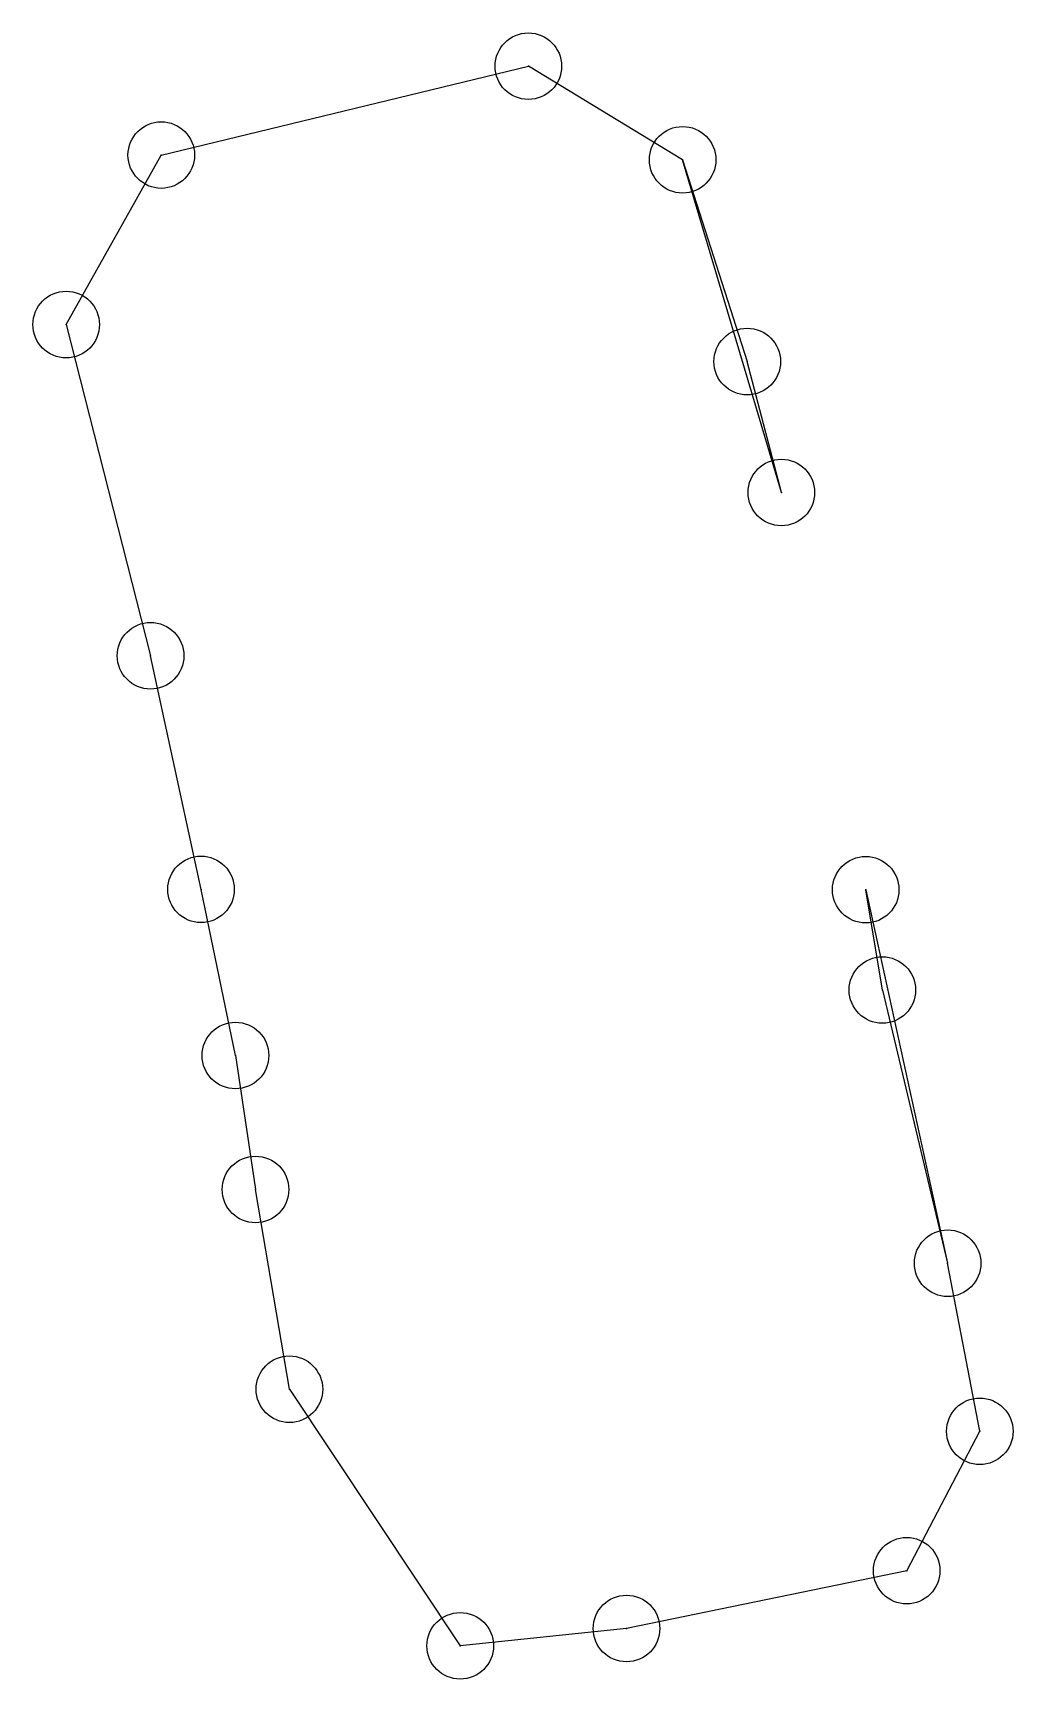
# Model space of a CAD drawing. Header units: metres. Extents: x -0.84 to 0.63, y 4.29 to 6.77.
import ezdxf

# ---------------------------------------------------------------- set-up
doc = ezdxf.new("R2010")
doc.units = ezdxf.units.M
doc.layers.add('keypoints', color=1, linetype='Continuous')
doc.layers.add('lines', color=2, linetype='Continuous')

msp = doc.modelspace()

# ---------------------------------------------------------------- linework, layer by layer
for p in [(-0.0941, 6.7176, -1.0551), (-0.6456, 6.5841, -0.9746), (0.1377, 6.577, -0.9987), (-0.7885, 6.3294, -0.9828), (0.2348, 6.2738, -0.9961), (0.2861, 6.0771, -1.0478), (-0.6617, 5.8318, -1.0335), (-0.5859, 5.4808, -1.0341), (0.4128, 5.4803, -1.0502), (0.4378, 5.3296, -0.9989), (-0.5342, 5.2312, -1.0365), (-0.504, 5.0299, -0.9873), (0.5359, 4.9191, -1.0534), (-0.4531, 4.7298, -0.9879), (0.5842, 4.6666, -1.0597), (0.4744, 4.4572, -0.9687), (0.0534, 4.3703, -1.0257), (-0.1964, 4.3443, -0.9847)]:
    msp.add_point(p)
at = {"layer": 'keypoints'}
for centre in [(-0.0941, 6.7176, -1.0551), (-0.6456, 6.5841, -0.9746), (0.1377, 6.577, -0.9987), (-0.7885, 6.3294, -0.9828), (0.2348, 6.2738, -0.9961), (0.2861, 6.0771, -1.0478), (-0.6617, 5.8318, -1.0335), (-0.5859, 5.4808, -1.0341), (0.4128, 5.4803, -1.0502), (0.4378, 5.3296, -0.9989), (-0.5342, 5.2312, -1.0365), (-0.504, 5.0299, -0.9873), (0.5359, 4.9191, -1.0534), (-0.4531, 4.7298, -0.9879), (0.5842, 4.6666, -1.0597), (0.4744, 4.4572, -0.9687), (0.0534, 4.3703, -1.0257), (-0.1964, 4.3443, -0.9847)]:
    msp.add_circle(centre, 0.05, dxfattribs=at)
at = {"layer": 'lines'}
for p, q in [((-0.6456, 6.5841, -0.9746), (-0.0941, 6.7176, -1.0551)), ((0.1377, 6.577, -0.9987), (-0.0941, 6.7176, -1.0551)), ((-0.7885, 6.3294, -0.9828), (-0.6456, 6.5841, -0.9746)), ((0.2861, 6.0771, -1.0478), (0.1377, 6.577, -0.9987)), ((0.1377, 6.577, -0.9987), (0.2348, 6.2738, -0.9961)), ((-0.7885, 6.3294, -0.9828), (-0.6617, 5.8318, -1.0335)), ((0.2861, 6.0771, -1.0478), (0.2348, 6.2738, -0.9961)), ((-0.5859, 5.4808, -1.0341), (-0.6617, 5.8318, -1.0335)), ((-0.5342, 5.2312, -1.0365), (-0.5859, 5.4808, -1.0341)), ((0.4378, 5.3296, -0.9989), (0.4128, 5.4803, -1.0502)), ((0.4128, 5.4803, -1.0502), (0.5359, 4.9191, -1.0534)), ((0.4378, 5.3296, -0.9989), (0.5359, 4.9191, -1.0534)), ((-0.5342, 5.2312, -1.0365), (-0.504, 5.0299, -0.9873)), ((-0.4531, 4.7298, -0.9879), (-0.504, 5.0299, -0.9873)), ((0.5842, 4.6666, -1.0597), (0.5359, 4.9191, -1.0534)), ((-0.4531, 4.7298, -0.9879), (-0.1964, 4.3443, -0.9847)), ((0.4744, 4.4572, -0.9687), (0.5842, 4.6666, -1.0597)), ((0.4744, 4.4572, -0.9687), (0.0534, 4.3703, -1.0257)), ((0.0534, 4.3703, -1.0257), (-0.1964, 4.3443, -0.9847))]:
    msp.add_line(p, q, dxfattribs=at)

doc.saveas('drawing.dxf')
